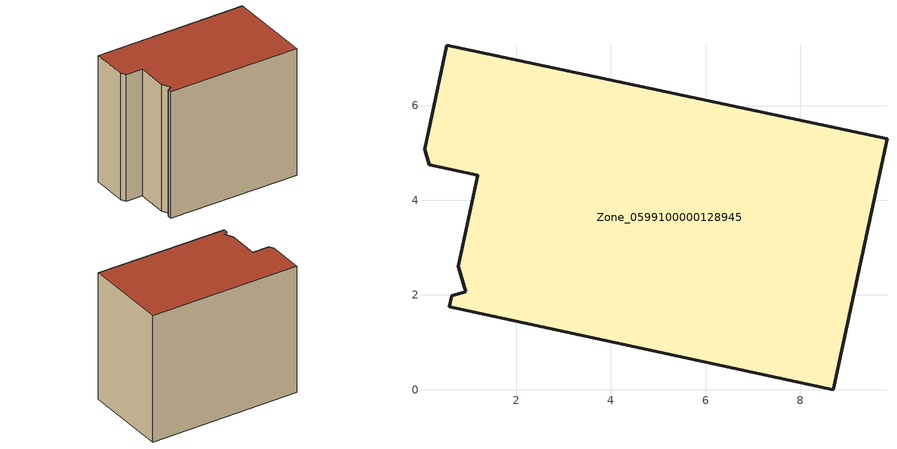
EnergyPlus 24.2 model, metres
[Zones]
Zone_0599100000128945
 floor ground (C_G): 0.78,2.61 1.19,4.53 0.16,4.75 0.06,5.08 0.53,7.27 9.83,5.3 8.69,0 0.59,1.75 0.64,1.99 0.93,2.06 z0
 wall outside (C_F): 0.59,1.75 8.69,0 9.83,5.3 0.53,7.27 0.06,5.08 0.16,4.75 1.19,4.53 0.78,2.61 0.93,2.06 0.64,1.99 0.59,1.75 z0:8.09
 roof outside (C_R): 0.93,2.06 0.64,1.99 0.59,1.75 8.69,0 9.83,5.3 0.53,7.27 0.06,5.08 0.16,4.75 1.19,4.53 0.78,2.61 z8.09
[BUILDING]
Pand.0599100000128945: North Axis=0; Terrain=City; Loads Convergence Tolerance Value=0.04; Temperature Convergence Tolerance Value=0.4; Solar Distribution=FullExterior; Maximum Number of Warmup Days=25; Minimum Number of Warmup Days=1
[Site:Location]
Rotterdam.The.Hague.AP_ZH_NLD Design_Conditions: Latitude=51.96; Longitude=4.45; Time Zone=1; Elevation=-4.5
[SITE:GROUNDTEMPERATURE:BUILDINGSURFACE]
18, 18, 18, 18, 18, 18, 18, 18, 18, 18, 18, 18
[MATERIAL] Thermal Absorptance=0.9; Solar Absorptance=0.7; Visible Absorptance=0.7
Name | Roughness | Thickness | Conductivity | Density | Specific Heat
G.TI.1975-1991 | MediumSmooth | 0.15 | 0.288461 | 540 | 1210
F.TI.1975-1991 | Rough | 0.3 | 0.230769 | 1920 | 840
R.TI.1975-1991 | MediumRough | 0.2 | 0.153846 | 1500 | 1000
[CONSTRUCTION]
C_G: G.TI.1975-1991
C_F: F.TI.1975-1991
C_R: R.TI.1975-1991
[ZONE]
Zone_0599100000128945: Type=1; Multiplier=1; Ceiling Height=Autocalculate; Volume=Autocalculate; Floor Area=autocalculate; Part of Total Floor Area=Yes
[ZONEINFILTRATION:DESIGNFLOWRATE]
Infil_Zone_0599100000128945: Zone or ZoneList or Space or SpaceList=Zone_0599100000128945; Schedule=AlwaysOn; Design Flow Rate Calculation Method=Flow/Area; Flow Rate per Floor Area=0.003; Constant Term Coefficient=1; Temperature Term Coefficient=0; Velocity Term Coefficient=0; Velocity Squared Term Coefficient=0
[HVACTEMPLATE:ZONE:IDEALLOADSAIRSYSTEM]
Zone_0599100000128945: Maximum Heating Supply Air Temperature=50; Minimum Cooling Supply Air Temperature=13; Maximum Heating Supply Air Humidity Ratio=0.0156; Minimum Cooling Supply Air Humidity Ratio=0.0077; Heating Limit=NoLimit; Cooling Limit=NoLimit; Dehumidification Control Type=ConstantSensibleHeatRatio; Cooling Sensible Heat Ratio=0.7; Dehumidification Setpoint=60; Humidification Control Type=None; Humidification Setpoint=30; Outdoor Air Method=None; Outdoor Air Flow Rate per Person=0.00944; Outdoor Air Flow Rate per Zone Floor Area=0; Outdoor Air Flow Rate per Zone=0; Demand Controlled Ventilation Type=None; Outdoor Air Economizer Type=NoEconomizer; Heat Recovery Type=None; Sensible Heat Recovery Effectiveness=0.7; Latent Heat Recovery Effectiveness=0.65
[ZONECONTROL:THERMOSTAT]
ThermostatControl_Zone_0599100000128945: Zone or ZoneList=Zone_0599100000128945; Control Type Schedule=DualSetpointControlType; Control 1=Thermostat_Zone_0599100000128945; Temperature Difference Between Cutout And Setpoint=0
[THERMOSTATSETPOINT:DUALSETPOINT]
Thermostat_Zone_0599100000128945: Heating Setpoint Temperature Schedule=HeatingSetpoint_Zone_0599100000128945; Cooling Setpoint Temperature Schedule=CoolingSetpoint_Zone_0599100000128945
[SCHEDULE:COMPACT]
HeatingSetpoint_Zone_0599100000128945: Through: 12/31, For: AllDays, Until: 24:00, 21
CoolingSetpoint_Zone_0599100000128945: Through: 12/31, For: AllDays, Until: 24:00, 24
DualSetpointControlType: Through: 12/31, For: AllDays, Until: 24:00, 4
AlwaysOn: Through: 12/31, For: AllDays, Until: 24:00, 1
